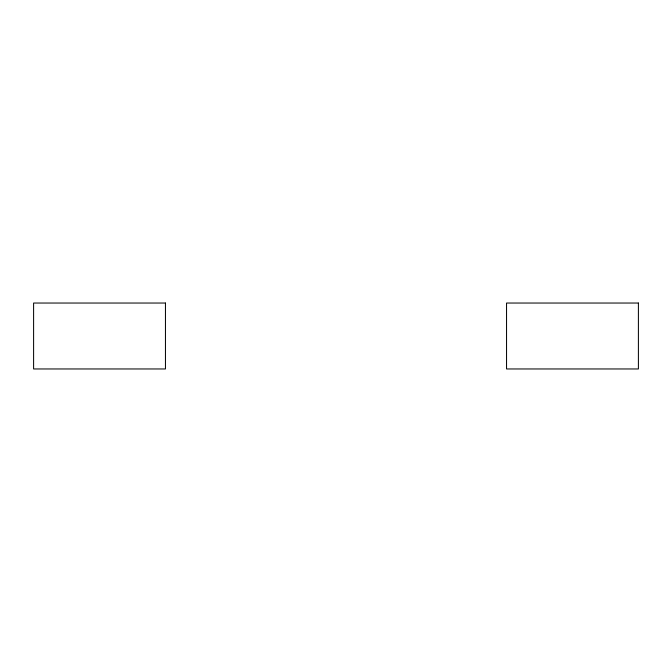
<?xml version="1.0" encoding="UTF-8"?>
<svg xmlns="http://www.w3.org/2000/svg" width="672" height="672" viewBox="0 0 672 672"><rect width="100%" height="100%" fill="white"/><g stroke="black" fill="none" stroke-linecap="round" stroke-linejoin="round"><path stroke-width="1.01" d="M165.455 303.038L33.6 303.038L33.6 368.962L165.455 368.962L165.455 303.038M638.4 303.038L506.545 303.038L506.545 368.962L638.4 368.962L638.4 303.038"/></g></svg>
